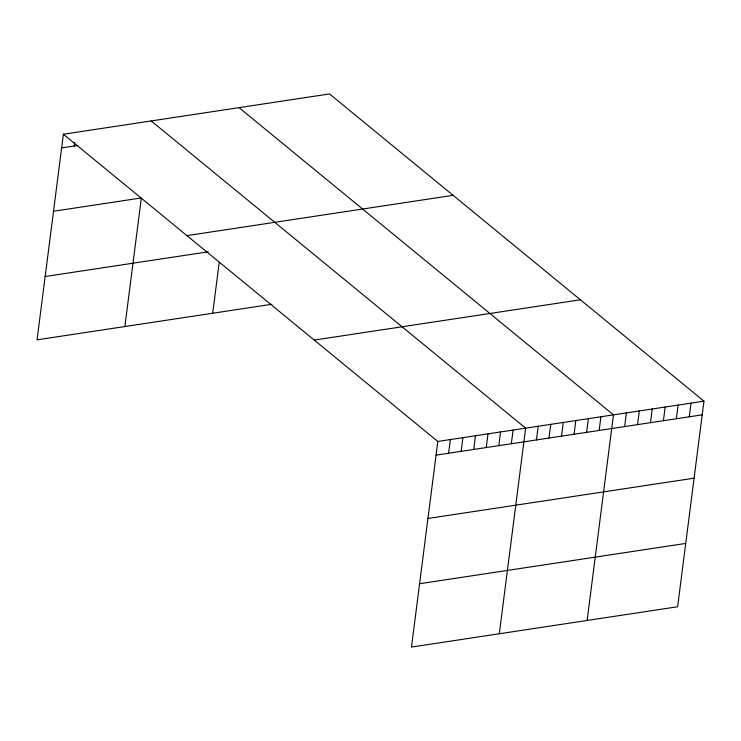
<?xml version="1.0" encoding="UTF-8"?>
<svg xmlns="http://www.w3.org/2000/svg" width="741" height="741" viewBox="0 0 741 741"><rect width="100%" height="100%" fill="white"/><g stroke="black" fill="none" stroke-linecap="round" stroke-linejoin="round"><path stroke-width="1.11" d="M63.383 134.241L437.811 441.46L411.477 647.06L677.617 606.759L703.95 401.159L329.523 93.94L63.383 134.241L37.05 339.841L271.947 304.264M74.183 146.023L74.619 142.596M124.877 326.54L141.346 197.949L53.519 211.25M212.704 313.239L219.188 262.573M448.611 453.242L450.361 439.561M461.152 451.343L462.903 437.662M473.703 449.444L475.453 435.764M486.244 447.545L487.995 433.865M498.795 445.647L500.546 431.966M511.336 443.748L513.096 430.067M499.304 633.759L525.638 428.168L151.21 120.94M536.428 439.941L538.188 426.26M548.979 438.042L550.73 424.361M561.53 436.143L563.28 422.463M574.071 434.245L575.822 420.564M586.622 432.346L588.373 418.665M599.163 430.447L600.914 416.766M587.122 620.458L613.465 414.867L239.037 107.64M624.635 426.584L626.386 412.904M637.566 424.63L639.316 410.949M650.487 422.676L652.247 408.995M663.417 420.712L665.168 407.031M676.348 418.758L678.098 405.077M689.269 416.803L691.02 403.123M61.633 147.922L77.601 145.505M186.945 235.619L453.084 195.328M45.164 276.504L208.267 251.81M314.249 340.082L580.388 299.781M437.811 441.46L703.95 401.159M436.06 455.141L702.199 414.84M427.946 518.478L694.085 478.177M419.591 583.723L685.721 543.431"/></g></svg>
